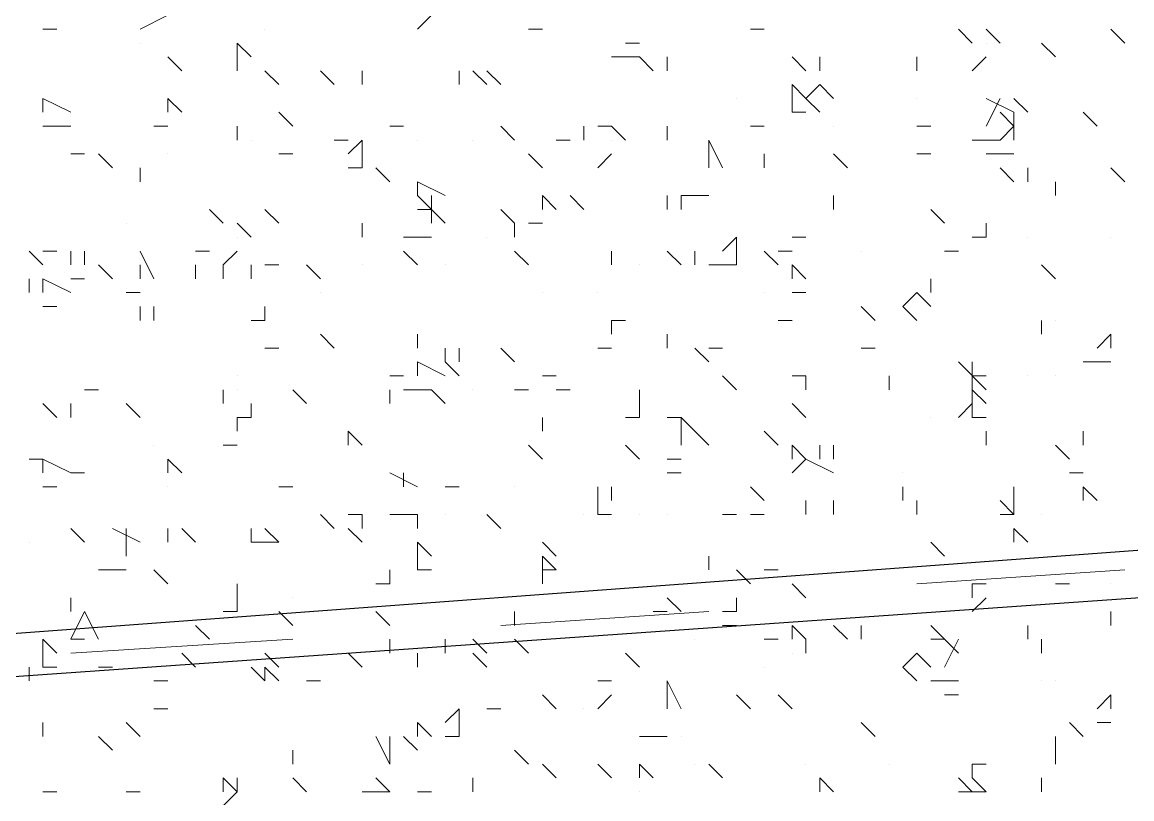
# Model space of a CAD drawing. Header units: millimetres. Extents: x 2928 to 3112, y 1220 to 1280.
# Drawn here: x 2999.8972 to 3000.1638, y 1264.3923 to 1264.579 of the extents above; entities that cross this region are included whole.
import ezdxf

# ---------------------------------------------------------------- set-up
doc = ezdxf.new("R2010")
doc.units = ezdxf.units.MM

msp = doc.modelspace()

# ---------------------------------------------------------------- linework, layer by layer
at = {"color": 253, "linetype": 'Continuous', "lineweight": -2, "true_color": 0x9a9a9a}
for points in [[(3000.60883, 1265.78064), (3000.04549, 1265.74064), (3000.00216, 1266.35731), (2999.64548, 1266.32731), (2999.78549, 1264.42395), (3000.6855, 1264.49062)], [(3000.68883, 1264.47729), (2999.78549, 1264.41395), (2999.92549, 1262.50726), (3000.28216, 1262.53393), (3000.23883, 1263.14727), (3000.79883, 1263.18727), (3001.36218, 1263.2306), (3001.40884, 1262.61726), (3001.76551, 1262.64393), (3001.62551, 1264.55062), (3000.72217, 1264.48395)]]:
    msp.add_lwpolyline(points, dxfattribs=at)
at = {"color": 92, "linetype": 'Continuous', "lineweight": 5, "true_color": 0x00b800}
for points in [[(2999.92549, 1264.57729), (2999.93215, 1264.58062), (2999.93215, 1264.58062)], [(2999.99216, 1264.57729), (2999.99549, 1264.58062), (2999.99549, 1264.58062)], [(2999.90549, 1264.57729), (2999.90215, 1264.57729), (2999.90215, 1264.57729)], [(3000.02216, 1264.57729), (3000.01882, 1264.57729), (3000.01882, 1264.57729)], [(3000.07549, 1264.57729), (3000.07216, 1264.57729), (3000.07216, 1264.57729)], [(3000.12549, 1264.57395), (3000.12216, 1264.57729), (3000.12216, 1264.57729)], [(3000.12882, 1264.57729), (3000.13216, 1264.57395), (3000.13216, 1264.57395)], [(3000.16216, 1264.57395), (3000.15882, 1264.57729), (3000.15882, 1264.57729)], [(2999.94882, 1264.57395), (2999.95215, 1264.57062), (2999.95215, 1264.57062)], [(2999.94882, 1264.57395), (2999.94882, 1264.56729), (2999.94882, 1264.56729)], [(3000.04549, 1264.57395), (3000.04216, 1264.57395), (3000.04216, 1264.57395)], [(3000.04549, 1264.57395), (3000.04216, 1264.57395), (3000.04216, 1264.57395)], [(3000.14549, 1264.57062), (3000.14216, 1264.57395), (3000.14216, 1264.57395)], [(2999.93549, 1264.56729), (2999.93215, 1264.57062), (2999.93215, 1264.57062)], [(3000.03882, 1264.57062), (3000.04549, 1264.57062), (3000.04549, 1264.57062)], [(3000.04882, 1264.56729), (3000.04549, 1264.57062), (3000.04549, 1264.57062)], [(3000.05216, 1264.56729), (3000.05216, 1264.57062), (3000.05216, 1264.57062)], [(3000.08549, 1264.56729), (3000.08216, 1264.57062), (3000.08216, 1264.57062)], [(3000.08882, 1264.56729), (3000.08882, 1264.57062), (3000.08882, 1264.57062)], [(3000.11216, 1264.56729), (3000.11216, 1264.57062), (3000.11216, 1264.57062)], [(3000.12549, 1264.56729), (3000.12882, 1264.57062), (3000.12882, 1264.57062)], [(2999.95882, 1264.56395), (2999.95549, 1264.56729), (2999.95549, 1264.56729)], [(2999.97216, 1264.56395), (2999.96882, 1264.56729), (2999.96882, 1264.56729)], [(2999.97882, 1264.56395), (2999.97882, 1264.56729), (2999.97882, 1264.56729)], [(3000.00216, 1264.56395), (3000.00216, 1264.56729), (3000.00216, 1264.56729)], [(3000.00882, 1264.56395), (3000.00549, 1264.56729), (3000.00549, 1264.56729)], [(3000.01216, 1264.56395), (3000.00882, 1264.56729), (3000.00882, 1264.56729)], [(3000.08216, 1264.56395), (3000.08549, 1264.56062), (3000.08549, 1264.56062)], [(3000.08216, 1264.56395), (3000.08216, 1264.56062), (3000.08216, 1264.56062)], [(3000.08882, 1264.56395), (3000.08549, 1264.56062), (3000.08549, 1264.56062)], [(3000.08882, 1264.56395), (3000.09216, 1264.56062), (3000.09216, 1264.56062)], [(2999.90215, 1264.56062), (2999.90882, 1264.55729), (2999.90882, 1264.55729)], [(2999.90215, 1264.56062), (2999.90215, 1264.55729), (2999.90215, 1264.55729)], [(2999.93215, 1264.56062), (2999.93549, 1264.55729), (2999.93549, 1264.55729)], [(2999.93215, 1264.56062), (2999.93215, 1264.55729), (2999.93215, 1264.55729)], [(2999.93215, 1264.55729), (2999.93215, 1264.56062), (2999.93215, 1264.56062)], [(3000.08216, 1264.55729), (3000.08216, 1264.56062), (3000.08216, 1264.56062)], [(3000.08549, 1264.56062), (3000.08882, 1264.55729), (3000.08882, 1264.55729)], [(3000.12882, 1264.56062), (3000.13549, 1264.55729), (3000.13549, 1264.55729)], [(3000.13216, 1264.56062), (3000.12882, 1264.55395), (3000.12882, 1264.55395)], [(3000.13882, 1264.55729), (3000.13549, 1264.56062), (3000.13549, 1264.56062)], [(2999.96216, 1264.55395), (2999.95882, 1264.55729), (2999.95882, 1264.55729)], [(3000.08216, 1264.55729), (3000.08549, 1264.55729), (3000.08549, 1264.55729)], [(3000.13549, 1264.55395), (3000.13216, 1264.55729), (3000.13216, 1264.55729)], [(3000.13549, 1264.55395), (3000.13549, 1264.55729), (3000.13549, 1264.55729)], [(3000.15549, 1264.55395), (3000.15216, 1264.55729), (3000.15216, 1264.55729)], [(2999.90215, 1264.55395), (2999.90882, 1264.55395), (2999.90882, 1264.55395)], [(2999.92882, 1264.55395), (2999.93215, 1264.55395), (2999.93215, 1264.55395)], [(2999.94882, 1264.55062), (2999.94882, 1264.55395), (2999.94882, 1264.55395)], [(2999.98882, 1264.55395), (2999.98549, 1264.55395), (2999.98549, 1264.55395)], [(3000.01549, 1264.55062), (3000.01216, 1264.55395), (3000.01216, 1264.55395)], [(3000.03216, 1264.55062), (3000.03216, 1264.55395), (3000.03216, 1264.55395)], [(3000.03882, 1264.55395), (3000.03549, 1264.55395), (3000.03549, 1264.55395)], [(3000.03882, 1264.55395), (3000.04216, 1264.55062), (3000.04216, 1264.55062)], [(3000.05216, 1264.55062), (3000.05216, 1264.55395), (3000.05216, 1264.55395)], [(3000.07549, 1264.55395), (3000.07216, 1264.55395), (3000.07216, 1264.55395)], [(3000.11549, 1264.55395), (3000.11216, 1264.55395), (3000.11216, 1264.55395)], [(3000.11549, 1264.55395), (3000.11216, 1264.55395), (3000.11216, 1264.55395)], [(3000.13549, 1264.55395), (3000.13216, 1264.55062), (3000.13216, 1264.55062)], [(3000.13549, 1264.55395), (3000.13549, 1264.55062), (3000.13549, 1264.55062)], [(2999.97549, 1264.55062), (2999.97216, 1264.55062), (2999.97216, 1264.55062)], [(2999.97882, 1264.55062), (2999.97549, 1264.54729), (2999.97549, 1264.54729)], [(2999.97882, 1264.55062), (2999.97882, 1264.54395), (2999.97882, 1264.54395)], [(3000.02882, 1264.55062), (3000.02549, 1264.55062), (3000.02549, 1264.55062)], [(3000.06216, 1264.55062), (3000.06549, 1264.54395), (3000.06549, 1264.54395)], [(3000.06216, 1264.55062), (3000.06216, 1264.54395), (3000.06216, 1264.54395)], [(3000.12549, 1264.55062), (3000.13216, 1264.55062), (3000.13216, 1264.55062)], [(2999.91215, 1264.54729), (2999.90882, 1264.54729), (2999.90882, 1264.54729)], [(2999.91882, 1264.54395), (2999.91549, 1264.54729), (2999.91549, 1264.54729)], [(2999.96216, 1264.54729), (2999.95882, 1264.54729), (2999.95882, 1264.54729)], [(3000.02216, 1264.54395), (3000.01882, 1264.54729), (3000.01882, 1264.54729)], [(3000.03549, 1264.54395), (3000.03882, 1264.54729), (3000.03882, 1264.54729)], [(3000.07549, 1264.54395), (3000.07549, 1264.54729), (3000.07549, 1264.54729)], [(3000.09549, 1264.54395), (3000.09216, 1264.54729), (3000.09216, 1264.54729)], [(3000.11549, 1264.54729), (3000.11216, 1264.54729), (3000.11216, 1264.54729)], [(3000.12882, 1264.54729), (3000.13549, 1264.54729), (3000.13549, 1264.54729)], [(2999.92549, 1264.54062), (2999.92549, 1264.54395), (2999.92549, 1264.54395)], [(2999.97549, 1264.54395), (2999.97882, 1264.54395), (2999.97882, 1264.54395)], [(2999.98549, 1264.54062), (2999.98216, 1264.54395), (2999.98216, 1264.54395)], [(3000.13549, 1264.54062), (3000.13216, 1264.54395), (3000.13216, 1264.54395)], [(3000.13882, 1264.54062), (3000.13882, 1264.54395), (3000.13882, 1264.54395)], [(3000.16216, 1264.54062), (3000.15882, 1264.54395), (3000.15882, 1264.54395)], [(2999.99216, 1264.54062), (2999.99882, 1264.53729), (2999.99882, 1264.53729)], [(2999.99216, 1264.54062), (2999.99216, 1264.53729), (2999.99216, 1264.53729)], [(3000.14549, 1264.53729), (3000.14549, 1264.54062), (3000.14549, 1264.54062)], [(2999.99216, 1264.53729), (2999.99882, 1264.53062), (2999.99882, 1264.53062)], [(2999.99549, 1264.53729), (2999.99549, 1264.53062), (2999.99549, 1264.53062)], [(3000.02216, 1264.53729), (3000.02549, 1264.53395), (3000.02549, 1264.53395)], [(3000.02216, 1264.53729), (3000.02216, 1264.53395), (3000.02216, 1264.53395)], [(3000.03216, 1264.53395), (3000.02882, 1264.53729), (3000.02882, 1264.53729)], [(3000.05216, 1264.53395), (3000.05216, 1264.53729), (3000.05216, 1264.53729)], [(3000.05549, 1264.53729), (3000.06216, 1264.53729), (3000.06216, 1264.53729)], [(3000.05549, 1264.53395), (3000.05549, 1264.53729), (3000.05549, 1264.53729)], [(3000.09216, 1264.53395), (3000.09216, 1264.53729), (3000.09216, 1264.53729)], [(2999.94549, 1264.53062), (2999.94215, 1264.53395), (2999.94215, 1264.53395)], [(2999.95882, 1264.53062), (2999.95549, 1264.53395), (2999.95549, 1264.53395)], [(2999.99216, 1264.53395), (2999.99549, 1264.53395), (2999.99549, 1264.53395)], [(3000.01549, 1264.53062), (3000.01216, 1264.53395), (3000.01216, 1264.53395)], [(3000.11882, 1264.53062), (3000.11549, 1264.53395), (3000.11549, 1264.53395)], [(2999.94882, 1264.53062), (2999.95215, 1264.52729), (2999.95215, 1264.52729)], [(2999.97882, 1264.52729), (2999.97882, 1264.53062), (2999.97882, 1264.53062)], [(3000.01549, 1264.52729), (3000.01549, 1264.53062), (3000.01549, 1264.53062)], [(3000.01882, 1264.53062), (3000.02216, 1264.53062), (3000.02216, 1264.53062)], [(3000.12882, 1264.53062), (3000.12882, 1264.52729), (3000.12882, 1264.52729)], [(2999.98882, 1264.52729), (2999.99549, 1264.52729), (2999.99549, 1264.52729)], [(3000.06882, 1264.52729), (3000.06549, 1264.52395), (3000.06549, 1264.52395)], [(3000.06882, 1264.52729), (3000.06882, 1264.52062), (3000.06882, 1264.52062)], [(3000.08549, 1264.52729), (3000.08216, 1264.52729), (3000.08216, 1264.52729)], [(3000.12549, 1264.52729), (3000.12882, 1264.52729), (3000.12882, 1264.52729)], [(2999.90215, 1264.52062), (2999.89882, 1264.52395), (2999.89882, 1264.52395)], [(2999.90549, 1264.52395), (2999.90215, 1264.52395), (2999.90215, 1264.52395)], [(2999.90882, 1264.52395), (2999.90882, 1264.52062), (2999.90882, 1264.52062)], [(2999.91215, 1264.52395), (2999.91215, 1264.52062), (2999.91215, 1264.52062)], [(2999.92549, 1264.52395), (2999.92882, 1264.51729), (2999.92882, 1264.51729)], [(2999.94215, 1264.52395), (2999.93882, 1264.52395), (2999.93882, 1264.52395)], [(2999.94549, 1264.52062), (2999.94882, 1264.52395), (2999.94882, 1264.52395)], [(2999.99216, 1264.52062), (2999.98882, 1264.52395), (2999.98882, 1264.52395)], [(3000.01882, 1264.52062), (3000.01549, 1264.52395), (3000.01549, 1264.52395)], [(3000.03882, 1264.52062), (3000.03882, 1264.52395), (3000.03882, 1264.52395)], [(3000.05549, 1264.52062), (3000.05216, 1264.52395), (3000.05216, 1264.52395)], [(3000.05882, 1264.52062), (3000.05882, 1264.52395), (3000.05882, 1264.52395)], [(3000.07882, 1264.52062), (3000.07549, 1264.52395), (3000.07549, 1264.52395)], [(3000.08216, 1264.52395), (3000.07882, 1264.52395), (3000.07882, 1264.52395)], [(3000.12216, 1264.52395), (3000.11882, 1264.52395), (3000.11882, 1264.52395)], [(3000.12216, 1264.52395), (3000.11882, 1264.52395), (3000.11882, 1264.52395)], [(2999.91882, 1264.51729), (2999.91549, 1264.52062), (2999.91549, 1264.52062)], [(2999.92549, 1264.52062), (2999.92549, 1264.51729), (2999.92549, 1264.51729)], [(2999.93882, 1264.51729), (2999.93882, 1264.52062), (2999.93882, 1264.52062)], [(2999.94549, 1264.51729), (2999.94549, 1264.52062), (2999.94549, 1264.52062)], [(2999.95215, 1264.51729), (2999.95215, 1264.52062), (2999.95215, 1264.52062)], [(2999.95882, 1264.52062), (2999.95549, 1264.52062), (2999.95549, 1264.52062)], [(2999.96882, 1264.51729), (2999.96549, 1264.52062), (2999.96549, 1264.52062)], [(3000.06216, 1264.52062), (3000.06882, 1264.52062), (3000.06882, 1264.52062)], [(3000.08216, 1264.52062), (3000.08549, 1264.51729), (3000.08549, 1264.51729)], [(3000.08216, 1264.52062), (3000.08216, 1264.51729), (3000.08216, 1264.51729)], [(3000.14549, 1264.51729), (3000.14216, 1264.52062), (3000.14216, 1264.52062)], [(2999.89882, 1264.51395), (2999.89882, 1264.51729), (2999.89882, 1264.51729)], [(2999.90215, 1264.51729), (2999.90882, 1264.51395), (2999.90882, 1264.51395)], [(2999.90215, 1264.51729), (2999.90215, 1264.51395), (2999.90215, 1264.51395)], [(2999.90882, 1264.51729), (2999.91215, 1264.51729), (2999.91215, 1264.51729)], [(3000.11549, 1264.51395), (3000.11549, 1264.51729), (3000.11549, 1264.51729)], [(2999.92215, 1264.51395), (2999.92549, 1264.51395), (2999.92549, 1264.51395)], [(3000.08216, 1264.51395), (3000.08549, 1264.51395), (3000.08549, 1264.51395)], [(3000.11216, 1264.51395), (3000.10882, 1264.51062), (3000.10882, 1264.51062)], [(3000.11216, 1264.51395), (3000.11549, 1264.51062), (3000.11549, 1264.51062)], [(2999.90215, 1264.51062), (2999.90549, 1264.51062), (2999.90549, 1264.51062)], [(2999.92549, 1264.50729), (2999.92549, 1264.51062), (2999.92549, 1264.51062)], [(2999.92882, 1264.50729), (2999.92882, 1264.51062), (2999.92882, 1264.51062)], [(2999.95549, 1264.51062), (2999.95549, 1264.50729), (2999.95549, 1264.50729)], [(2999.95549, 1264.51062), (2999.95549, 1264.50729), (2999.95549, 1264.50729)], [(3000.10216, 1264.50729), (3000.09882, 1264.51062), (3000.09882, 1264.51062)], [(3000.10882, 1264.51062), (3000.11216, 1264.50729), (3000.11216, 1264.50729)], [(2999.95215, 1264.50729), (2999.95549, 1264.50729), (2999.95549, 1264.50729)], [(3000.03882, 1264.50729), (3000.04216, 1264.50729), (3000.04216, 1264.50729)], [(3000.03882, 1264.50729), (3000.03882, 1264.50395), (3000.03882, 1264.50395)], [(3000.08216, 1264.50729), (3000.07882, 1264.50729), (3000.07882, 1264.50729)], [(3000.14216, 1264.50395), (3000.14216, 1264.50729), (3000.14216, 1264.50729)], [(2999.97216, 1264.50062), (2999.96882, 1264.50395), (2999.96882, 1264.50395)], [(2999.99216, 1264.50062), (2999.99216, 1264.50395), (2999.99216, 1264.50395)], [(3000.05216, 1264.50062), (3000.05216, 1264.50395), (3000.05216, 1264.50395)], [(3000.15882, 1264.50395), (3000.15549, 1264.50062), (3000.15549, 1264.50062)], [(3000.15882, 1264.50395), (3000.15882, 1264.50062), (3000.15882, 1264.50062)], [(2999.95882, 1264.50062), (2999.95549, 1264.50062), (2999.95549, 1264.50062)], [(2999.99882, 1264.50062), (2999.99882, 1264.49729), (2999.99882, 1264.49729)], [(3000.00216, 1264.50062), (3000.00216, 1264.49729), (3000.00216, 1264.49729)], [(3000.01549, 1264.49729), (3000.01216, 1264.50062), (3000.01216, 1264.50062)], [(3000.03549, 1264.50062), (3000.03882, 1264.50062), (3000.03882, 1264.50062)], [(3000.06216, 1264.49729), (3000.05882, 1264.50062), (3000.05882, 1264.50062)], [(3000.06549, 1264.50062), (3000.06216, 1264.50062), (3000.06216, 1264.50062)], [(3000.10216, 1264.50062), (3000.09882, 1264.50062), (3000.09882, 1264.50062)], [(2999.99216, 1264.49729), (2999.99882, 1264.49395), (2999.99882, 1264.49395)], [(2999.99216, 1264.49729), (2999.99216, 1264.49395), (2999.99216, 1264.49395)], [(2999.99882, 1264.49729), (3000.00216, 1264.49395), (3000.00216, 1264.49395)], [(3000.12216, 1264.49729), (3000.12882, 1264.49062), (3000.12882, 1264.49062)], [(3000.12549, 1264.49729), (3000.12549, 1264.49062), (3000.12549, 1264.49062)], [(3000.15216, 1264.49729), (3000.15882, 1264.49729), (3000.15882, 1264.49729)], [(2999.98882, 1264.49395), (2999.98549, 1264.49395), (2999.98549, 1264.49395)], [(3000.02549, 1264.49395), (3000.02216, 1264.49395), (3000.02216, 1264.49395)], [(3000.06882, 1264.49062), (3000.06549, 1264.49395), (3000.06549, 1264.49395)], [(3000.08549, 1264.49395), (3000.08216, 1264.49395), (3000.08216, 1264.49395)], [(3000.08549, 1264.49062), (3000.08549, 1264.49395), (3000.08549, 1264.49395)], [(3000.10549, 1264.49062), (3000.10549, 1264.49395), (3000.10549, 1264.49395)], [(3000.12882, 1264.49395), (3000.12549, 1264.49395), (3000.12549, 1264.49395)], [(3000.12882, 1264.49395), (3000.12549, 1264.49395), (3000.12549, 1264.49395)], [(2999.91549, 1264.49062), (2999.91215, 1264.49062), (2999.91215, 1264.49062)], [(2999.94549, 1264.48729), (2999.94549, 1264.49062), (2999.94549, 1264.49062)], [(2999.96549, 1264.48729), (2999.96216, 1264.49062), (2999.96216, 1264.49062)], [(2999.98549, 1264.48729), (2999.98549, 1264.49062), (2999.98549, 1264.49062)], [(2999.99216, 1264.49062), (2999.98882, 1264.49062), (2999.98882, 1264.49062)], [(2999.99216, 1264.49062), (2999.99549, 1264.49062), (2999.99549, 1264.49062)], [(2999.99882, 1264.48729), (2999.99549, 1264.49062), (2999.99549, 1264.49062)], [(3000.01882, 1264.49062), (3000.01549, 1264.49062), (3000.01549, 1264.49062)], [(3000.02882, 1264.49062), (3000.02549, 1264.49062), (3000.02549, 1264.49062)], [(3000.04549, 1264.49062), (3000.04549, 1264.48395), (3000.04549, 1264.48395)], [(3000.04549, 1264.49062), (3000.04549, 1264.48395), (3000.04549, 1264.48395)], [(3000.12549, 1264.49062), (3000.12882, 1264.48729), (3000.12882, 1264.48729)], [(3000.12549, 1264.49062), (3000.12549, 1264.48395), (3000.12549, 1264.48395)], [(2999.90549, 1264.48395), (2999.90215, 1264.48729), (2999.90215, 1264.48729)], [(2999.90882, 1264.48395), (2999.90882, 1264.48729), (2999.90882, 1264.48729)], [(2999.92549, 1264.48395), (2999.92215, 1264.48729), (2999.92215, 1264.48729)], [(2999.95215, 1264.48395), (2999.95215, 1264.48729), (2999.95215, 1264.48729)], [(3000.08549, 1264.48395), (3000.08216, 1264.48729), (3000.08216, 1264.48729)], [(3000.12216, 1264.48395), (3000.12549, 1264.48729), (3000.12549, 1264.48729)], [(2999.94882, 1264.48395), (2999.95215, 1264.48395), (2999.95215, 1264.48395)], [(2999.94882, 1264.48395), (2999.94882, 1264.48062), (2999.94882, 1264.48062)], [(3000.02216, 1264.48062), (3000.02216, 1264.48395), (3000.02216, 1264.48395)], [(3000.04216, 1264.48395), (3000.04549, 1264.48395), (3000.04549, 1264.48395)], [(3000.05549, 1264.48395), (3000.05216, 1264.48395), (3000.05216, 1264.48395)], [(3000.05549, 1264.48395), (3000.06216, 1264.47729), (3000.06216, 1264.47729)], [(3000.05549, 1264.48395), (3000.05549, 1264.47729), (3000.05549, 1264.47729)], [(3000.12549, 1264.48395), (3000.12882, 1264.48395), (3000.12882, 1264.48395)], [(2999.97549, 1264.47729), (2999.97549, 1264.48062), (2999.97549, 1264.48062)], [(2999.97882, 1264.47729), (2999.97549, 1264.48062), (2999.97549, 1264.48062)], [(3000.07882, 1264.47729), (3000.07549, 1264.48062), (3000.07549, 1264.48062)], [(3000.12882, 1264.47729), (3000.12882, 1264.48062), (3000.12882, 1264.48062)], [(3000.15216, 1264.47729), (3000.15216, 1264.48062), (3000.15216, 1264.48062)], [(2999.94549, 1264.47729), (2999.94882, 1264.47729), (2999.94882, 1264.47729)], [(3000.02216, 1264.47395), (3000.01882, 1264.47729), (3000.01882, 1264.47729)], [(3000.04549, 1264.47395), (3000.04216, 1264.47729), (3000.04216, 1264.47729)], [(3000.08216, 1264.47729), (3000.08549, 1264.47395), (3000.08549, 1264.47395)], [(3000.08216, 1264.47729), (3000.08216, 1264.47395), (3000.08216, 1264.47395)], [(3000.08882, 1264.47729), (3000.08882, 1264.47395), (3000.08882, 1264.47395)], [(3000.09216, 1264.47729), (3000.09216, 1264.47395), (3000.09216, 1264.47395)], [(3000.14882, 1264.47395), (3000.14549, 1264.47729), (3000.14549, 1264.47729)], [(2999.90215, 1264.47395), (2999.89882, 1264.47395), (2999.89882, 1264.47395)], [(2999.90215, 1264.47395), (2999.90882, 1264.47062), (2999.90882, 1264.47062)], [(2999.90215, 1264.47395), (2999.90215, 1264.47062), (2999.90215, 1264.47062)], [(2999.93215, 1264.47395), (2999.93549, 1264.47062), (2999.93549, 1264.47062)], [(2999.93215, 1264.47395), (2999.93215, 1264.47062), (2999.93215, 1264.47062)], [(3000.05216, 1264.47395), (3000.05549, 1264.47395), (3000.05549, 1264.47395)], [(3000.08216, 1264.47062), (3000.08549, 1264.47395), (3000.08549, 1264.47395)], [(3000.08549, 1264.47395), (3000.09216, 1264.47062), (3000.09216, 1264.47062)], [(2999.91215, 1264.47062), (2999.90882, 1264.47062), (2999.90882, 1264.47062)], [(2999.98549, 1264.47062), (2999.99216, 1264.46729), (2999.99216, 1264.46729)], [(2999.98882, 1264.47062), (2999.98882, 1264.46729), (2999.98882, 1264.46729)], [(3000.05549, 1264.47062), (3000.05216, 1264.47062), (3000.05216, 1264.47062)], [(3000.15216, 1264.47062), (3000.14882, 1264.47062), (3000.14882, 1264.47062)], [(2999.90215, 1264.46729), (2999.90549, 1264.46729), (2999.90549, 1264.46729)], [(2999.96216, 1264.46729), (2999.95882, 1264.46729), (2999.95882, 1264.46729)], [(3000.00216, 1264.46729), (2999.99882, 1264.46729), (2999.99882, 1264.46729)], [(3000.03549, 1264.46729), (3000.03549, 1264.46062), (3000.03549, 1264.46062)], [(3000.03882, 1264.46729), (3000.03882, 1264.46395), (3000.03882, 1264.46395)], [(3000.07549, 1264.46395), (3000.07216, 1264.46729), (3000.07216, 1264.46729)], [(3000.10882, 1264.46395), (3000.10882, 1264.46729), (3000.10882, 1264.46729)], [(3000.13549, 1264.46729), (3000.13549, 1264.46062), (3000.13549, 1264.46062)], [(3000.13549, 1264.46729), (3000.13549, 1264.46062), (3000.13549, 1264.46062)], [(3000.15216, 1264.46395), (3000.15216, 1264.46729), (3000.15216, 1264.46729)], [(3000.15549, 1264.46395), (3000.15216, 1264.46729), (3000.15216, 1264.46729)], [(3000.08549, 1264.46062), (3000.08549, 1264.46395), (3000.08549, 1264.46395)], [(3000.09216, 1264.46062), (3000.09216, 1264.46395), (3000.09216, 1264.46395)], [(3000.11216, 1264.46062), (3000.11216, 1264.46395), (3000.11216, 1264.46395)], [(3000.13549, 1264.46062), (3000.13216, 1264.46395), (3000.13216, 1264.46395)], [(2999.97216, 1264.45729), (2999.96882, 1264.46062), (2999.96882, 1264.46062)], [(2999.97882, 1264.46062), (2999.97549, 1264.46062), (2999.97549, 1264.46062)], [(2999.97882, 1264.46062), (2999.97882, 1264.45729), (2999.97882, 1264.45729)], [(2999.98549, 1264.46062), (2999.99216, 1264.46062), (2999.99216, 1264.46062)], [(2999.99216, 1264.45729), (2999.99216, 1264.46062), (2999.99216, 1264.46062)], [(2999.99216, 1264.45729), (2999.99216, 1264.46062), (2999.99216, 1264.46062)], [(3000.01216, 1264.45729), (3000.00882, 1264.46062), (3000.00882, 1264.46062)], [(3000.03549, 1264.46062), (3000.03882, 1264.46062), (3000.03882, 1264.46062)], [(3000.06882, 1264.46062), (3000.06549, 1264.46062), (3000.06549, 1264.46062)], [(3000.07549, 1264.46062), (3000.07216, 1264.46062), (3000.07216, 1264.46062)], [(3000.13216, 1264.46062), (3000.13549, 1264.46062), (3000.13549, 1264.46062)], [(2999.91215, 1264.45395), (2999.90882, 1264.45729), (2999.90882, 1264.45729)], [(2999.91882, 1264.45729), (2999.92549, 1264.45395), (2999.92549, 1264.45395)], [(2999.92215, 1264.45729), (2999.92215, 1264.45062), (2999.92215, 1264.45062)], [(2999.93215, 1264.45395), (2999.93215, 1264.45729), (2999.93215, 1264.45729)], [(2999.93882, 1264.45395), (2999.93549, 1264.45729), (2999.93549, 1264.45729)], [(2999.95215, 1264.45395), (2999.95215, 1264.45729), (2999.95215, 1264.45729)], [(2999.95882, 1264.45395), (2999.95549, 1264.45729), (2999.95549, 1264.45729)], [(2999.97549, 1264.45729), (2999.97882, 1264.45395), (2999.97882, 1264.45395)], [(3000.13549, 1264.45395), (3000.13549, 1264.45729), (3000.13549, 1264.45729)], [(3000.13882, 1264.45395), (3000.13549, 1264.45729), (3000.13549, 1264.45729)], [(2999.95549, 1264.45395), (2999.95215, 1264.45395), (2999.95215, 1264.45395)], [(2999.95882, 1264.45395), (2999.95549, 1264.45395), (2999.95549, 1264.45395)], [(2999.99216, 1264.45395), (2999.99549, 1264.45062), (2999.99549, 1264.45062)], [(2999.99216, 1264.45395), (2999.99216, 1264.44729), (2999.99216, 1264.44729)], [(3000.02549, 1264.45062), (3000.02216, 1264.45395), (3000.02216, 1264.45395)], [(3000.11882, 1264.45062), (3000.11549, 1264.45395), (3000.11549, 1264.45395)], [(3000.02216, 1264.45062), (3000.02549, 1264.44729), (3000.02549, 1264.44729)], [(3000.02216, 1264.45062), (3000.02216, 1264.44729), (3000.02216, 1264.44729)], [(3000.06216, 1264.44729), (3000.06216, 1264.45062), (3000.06216, 1264.45062)], [(2999.91549, 1264.44729), (2999.92215, 1264.44729), (2999.92215, 1264.44729)], [(2999.93215, 1264.44395), (2999.92882, 1264.44729), (2999.92882, 1264.44729)], [(2999.98549, 1264.44395), (2999.98549, 1264.44729), (2999.98549, 1264.44729)], [(2999.99216, 1264.44729), (2999.99549, 1264.44729), (2999.99549, 1264.44729)], [(3000.02216, 1264.44729), (3000.02216, 1264.44395), (3000.02216, 1264.44395)], [(3000.02549, 1264.44729), (3000.02216, 1264.44729), (3000.02216, 1264.44729)], [(3000.07216, 1264.44395), (3000.06882, 1264.44729), (3000.06882, 1264.44729)], [(3000.07882, 1264.44729), (3000.07549, 1264.44729), (3000.07549, 1264.44729)], [(2999.94882, 1264.44395), (2999.94882, 1264.44062), (2999.94882, 1264.44062)], [(2999.94882, 1264.44395), (2999.94882, 1264.43729), (2999.94882, 1264.43729)], [(2999.98549, 1264.44395), (2999.98216, 1264.44395), (2999.98216, 1264.44395)], [(3000.12549, 1264.44395), (3000.12882, 1264.44395), (3000.12882, 1264.44395)], [(3000.12549, 1264.44395), (3000.12549, 1264.44062), (3000.12549, 1264.44062)], [(3000.14882, 1264.44395), (3000.14549, 1264.44395), (3000.14549, 1264.44395)], [(2999.90882, 1264.43729), (2999.90882, 1264.44062), (2999.90882, 1264.44062)], [(3000.05549, 1264.43729), (3000.05216, 1264.44062), (3000.05216, 1264.44062)], [(3000.06882, 1264.44062), (3000.06882, 1264.43729), (3000.06882, 1264.43729)], [(3000.12549, 1264.43729), (3000.12882, 1264.44062), (3000.12882, 1264.44062)], [(2999.91215, 1264.43729), (2999.90882, 1264.43062), (2999.90882, 1264.43062)], [(2999.91215, 1264.43729), (2999.91549, 1264.43062), (2999.91549, 1264.43062)], [(2999.94549, 1264.43729), (2999.94882, 1264.43729), (2999.94882, 1264.43729)], [(2999.96216, 1264.43395), (2999.95882, 1264.43729), (2999.95882, 1264.43729)], [(3000.01549, 1264.43395), (3000.01549, 1264.43729), (3000.01549, 1264.43729)], [(3000.05216, 1264.43729), (3000.04882, 1264.43729), (3000.04882, 1264.43729)], [(3000.06882, 1264.43729), (3000.06549, 1264.43729), (3000.06549, 1264.43729)], [(3000.15882, 1264.43395), (3000.15882, 1264.43729), (3000.15882, 1264.43729)], [(2999.94215, 1264.43062), (2999.93882, 1264.43395), (2999.93882, 1264.43395)], [(3000.06549, 1264.43395), (3000.06882, 1264.43395), (3000.06882, 1264.43395)], [(3000.08216, 1264.43395), (3000.08549, 1264.43062), (3000.08549, 1264.43062)], [(3000.08216, 1264.43395), (3000.08216, 1264.43062), (3000.08216, 1264.43062)], [(3000.09549, 1264.43062), (3000.09216, 1264.43395), (3000.09216, 1264.43395)], [(3000.09882, 1264.43062), (3000.09882, 1264.43395), (3000.09882, 1264.43395)], [(3000.11882, 1264.43062), (3000.11549, 1264.43395), (3000.11549, 1264.43395)], [(3000.11882, 1264.43062), (3000.11549, 1264.43395), (3000.11549, 1264.43395)], [(3000.13882, 1264.43062), (3000.13882, 1264.43395), (3000.13882, 1264.43395)], [(2999.90215, 1264.43062), (2999.90549, 1264.42729), (2999.90549, 1264.42729)], [(2999.90215, 1264.43062), (2999.90215, 1264.42395), (2999.90215, 1264.42395)], [(2999.90882, 1264.43062), (2999.91215, 1264.43062), (2999.91215, 1264.43062)], [(2999.98549, 1264.42729), (2999.98549, 1264.43062), (2999.98549, 1264.43062)], [(2999.99882, 1264.42729), (2999.99882, 1264.43062), (2999.99882, 1264.43062)], [(3000.00882, 1264.42729), (3000.00549, 1264.43062), (3000.00549, 1264.43062)], [(3000.01882, 1264.42729), (3000.01549, 1264.43062), (3000.01549, 1264.43062)], [(3000.07882, 1264.43062), (3000.07549, 1264.43062), (3000.07549, 1264.43062)], [(3000.08549, 1264.42729), (3000.08549, 1264.43062), (3000.08549, 1264.43062)], [(3000.11882, 1264.43062), (3000.11549, 1264.43062), (3000.11549, 1264.43062)], [(3000.11882, 1264.43062), (3000.12216, 1264.42729), (3000.12216, 1264.42729)], [(3000.12216, 1264.43062), (3000.11882, 1264.42395), (3000.11882, 1264.42395)], [(3000.14216, 1264.42729), (3000.14216, 1264.43062), (3000.14216, 1264.43062)], [(2999.93882, 1264.42395), (2999.93549, 1264.42729), (2999.93549, 1264.42729)], [(2999.95882, 1264.42395), (2999.95549, 1264.42729), (2999.95549, 1264.42729)], [(2999.97882, 1264.42395), (2999.97549, 1264.42729), (2999.97549, 1264.42729)], [(2999.99216, 1264.42395), (2999.99216, 1264.42729), (2999.99216, 1264.42729)], [(3000.00882, 1264.42395), (3000.00549, 1264.42729), (3000.00549, 1264.42729)], [(3000.04549, 1264.42395), (3000.04216, 1264.42729), (3000.04216, 1264.42729)], [(3000.11216, 1264.42729), (3000.10882, 1264.42395), (3000.10882, 1264.42395)], [(3000.11216, 1264.42729), (3000.11549, 1264.42395), (3000.11549, 1264.42395)], [(2999.89882, 1264.42062), (2999.89882, 1264.42395), (2999.89882, 1264.42395)], [(2999.90215, 1264.42395), (2999.90549, 1264.42395), (2999.90549, 1264.42395)], [(2999.91882, 1264.42395), (2999.91549, 1264.42395), (2999.91549, 1264.42395)], [(2999.95549, 1264.42062), (2999.95215, 1264.42395), (2999.95215, 1264.42395)], [(2999.95549, 1264.42395), (2999.95882, 1264.42062), (2999.95882, 1264.42062)], [(2999.95549, 1264.42395), (2999.95549, 1264.42062), (2999.95549, 1264.42062)], [(3000.10882, 1264.42395), (3000.11216, 1264.42062), (3000.11216, 1264.42062)], [(2999.93215, 1264.42062), (2999.92882, 1264.42062), (2999.92882, 1264.42062)], [(2999.96882, 1264.42062), (2999.96549, 1264.42062), (2999.96549, 1264.42062)], [(2999.96882, 1264.42062), (2999.96549, 1264.42062), (2999.96549, 1264.42062)], [(3000.03549, 1264.42062), (3000.03882, 1264.42062), (3000.03882, 1264.42062)], [(3000.05216, 1264.42062), (3000.05549, 1264.41395), (3000.05549, 1264.41395)], [(3000.05216, 1264.42062), (3000.05216, 1264.41395), (3000.05216, 1264.41395)], [(3000.11549, 1264.42062), (3000.12216, 1264.42062), (3000.12216, 1264.42062)], [(3000.11882, 1264.42062), (3000.11549, 1264.42062), (3000.11549, 1264.42062)], [(3000.02549, 1264.41395), (3000.02216, 1264.41729), (3000.02216, 1264.41729)], [(3000.03549, 1264.41395), (3000.03882, 1264.41729), (3000.03882, 1264.41729)], [(3000.07216, 1264.41395), (3000.06882, 1264.41729), (3000.06882, 1264.41729)], [(3000.08216, 1264.41395), (3000.07882, 1264.41729), (3000.07882, 1264.41729)], [(3000.12216, 1264.41729), (3000.11882, 1264.41729), (3000.11882, 1264.41729)], [(3000.15882, 1264.41729), (3000.15549, 1264.41395), (3000.15549, 1264.41395)], [(3000.15882, 1264.41729), (3000.15882, 1264.41395), (3000.15882, 1264.41395)], [(2999.93215, 1264.41395), (2999.92882, 1264.41395), (2999.92882, 1264.41395)], [(3000.00216, 1264.41395), (2999.99882, 1264.41062), (2999.99882, 1264.41062)], [(3000.00216, 1264.41395), (3000.00216, 1264.40729), (3000.00216, 1264.40729)], [(3000.01216, 1264.41395), (3000.00882, 1264.41395), (3000.00882, 1264.41395)], [(2999.90215, 1264.40729), (2999.90215, 1264.41062), (2999.90215, 1264.41062)], [(2999.92549, 1264.40729), (2999.92215, 1264.41062), (2999.92215, 1264.41062)], [(2999.99216, 1264.41062), (2999.99549, 1264.40729), (2999.99549, 1264.40729)], [(2999.99216, 1264.41062), (2999.99216, 1264.40729), (2999.99216, 1264.40729)], [(2999.99549, 1264.40729), (2999.99216, 1264.41062), (2999.99216, 1264.41062)], [(3000.10216, 1264.40729), (3000.09882, 1264.41062), (3000.09882, 1264.41062)], [(3000.15216, 1264.40729), (3000.14882, 1264.41062), (3000.14882, 1264.41062)], [(3000.15549, 1264.41062), (3000.15882, 1264.41062), (3000.15882, 1264.41062)], [(2999.91882, 1264.40395), (2999.91549, 1264.40729), (2999.91549, 1264.40729)], [(2999.98216, 1264.40729), (2999.98549, 1264.40062), (2999.98549, 1264.40062)], [(2999.98549, 1264.40729), (2999.98549, 1264.40062), (2999.98549, 1264.40062)], [(2999.99216, 1264.40395), (2999.98882, 1264.40729), (2999.98882, 1264.40729)], [(2999.99882, 1264.40729), (3000.00216, 1264.40729), (3000.00216, 1264.40729)], [(3000.04549, 1264.40729), (3000.05216, 1264.40729), (3000.05216, 1264.40729)], [(3000.14549, 1264.40395), (3000.14549, 1264.40729), (3000.14549, 1264.40729)], [(2999.96216, 1264.40062), (2999.96216, 1264.40395), (2999.96216, 1264.40395)], [(3000.01882, 1264.40062), (3000.01549, 1264.40395), (3000.01549, 1264.40395)], [(3000.14549, 1264.40062), (3000.14549, 1264.40395), (3000.14549, 1264.40395)], [(3000.02549, 1264.39729), (3000.02216, 1264.40062), (3000.02216, 1264.40062)], [(3000.03882, 1264.39729), (3000.03549, 1264.40062), (3000.03549, 1264.40062)], [(3000.04549, 1264.40062), (3000.04882, 1264.39729), (3000.04882, 1264.39729)], [(3000.04549, 1264.40062), (3000.04549, 1264.39729), (3000.04549, 1264.39729)], [(3000.04549, 1264.39729), (3000.04549, 1264.40062), (3000.04549, 1264.40062)], [(3000.06549, 1264.39729), (3000.06216, 1264.40062), (3000.06216, 1264.40062)], [(3000.12549, 1264.40062), (3000.12882, 1264.40062), (3000.12882, 1264.40062)], [(3000.12549, 1264.40062), (3000.12549, 1264.39729), (3000.12549, 1264.39729)], [(3000.12882, 1264.40062), (3000.12549, 1264.40062), (3000.12549, 1264.40062)], [(2999.94549, 1264.39729), (2999.94882, 1264.39395), (2999.94882, 1264.39395)], [(2999.94549, 1264.39729), (2999.94549, 1264.39395), (2999.94549, 1264.39395)], [(2999.94882, 1264.39395), (2999.94882, 1264.39729), (2999.94882, 1264.39729)], [(2999.96549, 1264.39395), (2999.96216, 1264.39729), (2999.96216, 1264.39729)], [(2999.98549, 1264.39395), (2999.98216, 1264.39729), (2999.98216, 1264.39729)], [(3000.00549, 1264.39395), (3000.00549, 1264.39729), (3000.00549, 1264.39729)], [(3000.08882, 1264.39395), (3000.08882, 1264.39729), (3000.08882, 1264.39729)], [(3000.09216, 1264.39395), (3000.08882, 1264.39729), (3000.08882, 1264.39729)], [(3000.12549, 1264.39395), (3000.12216, 1264.39729), (3000.12216, 1264.39729)], [(3000.12882, 1264.39395), (3000.12549, 1264.39729), (3000.12549, 1264.39729)], [(3000.14216, 1264.39395), (3000.14216, 1264.39729), (3000.14216, 1264.39729)], [(2999.90549, 1264.39395), (2999.90215, 1264.39395), (2999.90215, 1264.39395)], [(2999.92549, 1264.39395), (2999.92215, 1264.39395), (2999.92215, 1264.39395)], [(2999.94549, 1264.39062), (2999.94882, 1264.39395), (2999.94882, 1264.39395)], [(2999.97882, 1264.39395), (2999.98549, 1264.39395), (2999.98549, 1264.39395)], [(2999.99549, 1264.39395), (2999.99216, 1264.39395), (2999.99216, 1264.39395)], [(3000.12216, 1264.39395), (3000.12882, 1264.39395), (3000.12882, 1264.39395)]]:
    msp.add_lwpolyline(points, dxfattribs=at)
for points in [[(2999.95549, 1264.57729), (2999.95549, 1264.57729)], [(2999.92549, 1264.57395), (2999.92549, 1264.57395)], [(3000.04549, 1264.57395), (3000.04549, 1264.57395)], [(3000.12882, 1264.57395), (3000.12882, 1264.57395)], [(2999.94882, 1264.56729), (2999.94882, 1264.56729)], [(3000.06882, 1264.56062), (3000.06882, 1264.56062)], [(3000.11216, 1264.56062), (3000.11216, 1264.56062)], [(3000.09216, 1264.55395), (3000.09216, 1264.55395)], [(2999.95215, 1264.55062), (2999.95215, 1264.55062)], [(2999.99216, 1264.55062), (2999.99216, 1264.55062)], [(3000.00549, 1264.55062), (3000.00549, 1264.55062)], [(3000.03882, 1264.55062), (3000.03882, 1264.55062)], [(2999.93215, 1264.54729), (2999.93215, 1264.54729)], [(3000.05216, 1264.53729), (3000.05216, 1264.53729)], [(2999.92215, 1264.53062), (2999.92215, 1264.53062)], [(3000.12882, 1264.53062), (3000.12882, 1264.53062)], [(2999.94882, 1264.52729), (2999.94882, 1264.52729)], [(3000.00882, 1264.52729), (3000.00882, 1264.52729)], [(3000.13882, 1264.52729), (3000.13882, 1264.52729)], [(3000.13882, 1264.52729), (3000.13882, 1264.52729)], [(3000.15882, 1264.52729), (3000.15882, 1264.52729)], [(3000.09882, 1264.52395), (3000.09882, 1264.52395)], [(2999.97882, 1264.52062), (2999.97882, 1264.52062)], [(2999.99882, 1264.52062), (2999.99882, 1264.52062)], [(3000.04549, 1264.52062), (3000.04549, 1264.52062)], [(2999.96882, 1264.51395), (2999.96882, 1264.51395)], [(3000.02216, 1264.51395), (3000.02216, 1264.51395)], [(3000.03549, 1264.51395), (3000.03549, 1264.51395)], [(3000.07549, 1264.51395), (3000.07549, 1264.51395)], [(3000.14549, 1264.50729), (3000.14549, 1264.50729)], [(2999.94882, 1264.49395), (2999.94882, 1264.49395)], [(3000.10549, 1264.49395), (3000.10549, 1264.49395)], [(3000.13882, 1264.49395), (3000.13882, 1264.49395)], [(3000.14549, 1264.49395), (3000.14549, 1264.49395)], [(2999.94882, 1264.49062), (2999.94882, 1264.49062)], [(3000.00549, 1264.49062), (3000.00549, 1264.49062)], [(3000.04549, 1264.49062), (3000.04549, 1264.49062)], [(3000.12882, 1264.49062), (3000.12882, 1264.49062)], [(3000.11549, 1264.48395), (3000.11549, 1264.48395)], [(2999.92882, 1264.47729), (2999.92882, 1264.47729)], [(2999.93215, 1264.47062), (2999.93215, 1264.47062)], [(3000.10882, 1264.47062), (3000.10882, 1264.47062)], [(2999.93215, 1264.46729), (2999.93215, 1264.46729)], [(3000.01549, 1264.46729), (3000.01549, 1264.46729)], [(2999.99882, 1264.46062), (2999.99882, 1264.46062)], [(3000.03216, 1264.46062), (3000.03216, 1264.46062)], [(3000.03216, 1264.46062), (3000.03216, 1264.46062)], [(3000.04549, 1264.46062), (3000.04549, 1264.46062)], [(3000.05216, 1264.46062), (3000.05216, 1264.46062)], [(3000.14216, 1264.46062), (3000.14216, 1264.46062)], [(2999.89882, 1264.45395), (2999.89882, 1264.45395)], [(2999.92215, 1264.45395), (2999.92215, 1264.45395)], [(2999.91549, 1264.44729), (2999.91549, 1264.44729)], [(3000.09216, 1264.44729), (3000.09216, 1264.44729)], [(3000.15882, 1264.44395), (3000.15882, 1264.44395)], [(2999.96216, 1264.44062), (2999.96216, 1264.44062)], [(3000.15882, 1264.43729), (3000.15882, 1264.43729)], [(3000.03882, 1264.43062), (3000.03882, 1264.43062)], [(3000.05882, 1264.43062), (3000.05882, 1264.43062)], [(3000.08216, 1264.43062), (3000.08216, 1264.43062)], [(3000.08216, 1264.42729), (3000.08216, 1264.42729)], [(2999.89882, 1264.42395), (2999.89882, 1264.42395)], [(3000.07549, 1264.42395), (3000.07549, 1264.42395)], [(2999.95549, 1264.42062), (2999.95549, 1264.42062)], [(3000.03549, 1264.42062), (3000.03549, 1264.42062)], [(3000.14216, 1264.42062), (3000.14216, 1264.42062)], [(3000.14549, 1264.42062), (3000.14549, 1264.42062)], [(3000.03216, 1264.41395), (3000.03216, 1264.41395)], [(3000.05549, 1264.40729), (3000.05549, 1264.40729)], [(2999.99216, 1264.40395), (2999.99216, 1264.40395)], [(3000.05882, 1264.40062), (3000.05882, 1264.40062)], [(3000.08549, 1264.40062), (3000.08549, 1264.40062)], [(3000.10549, 1264.40062), (3000.10549, 1264.40062)], [(2999.92549, 1264.39395), (2999.92549, 1264.39395)], [(2999.94549, 1264.39395), (2999.94549, 1264.39395)], [(3000.04549, 1264.39395), (3000.04549, 1264.39395)]]:
    msp.add_lwpolyline(points, close=True, dxfattribs=at)
at = {"color": 7, "linetype": 'Continuous', "lineweight": 9, "true_color": 0x000007}
for points in [[(3000.16216, 1264.44729), (3000.11216, 1264.44395), (3000.11216, 1264.44395)], [(3000.08549, 1264.44062), (3000.08216, 1264.44395), (3000.08216, 1264.44395)], [(2999.98549, 1264.43395), (2999.98216, 1264.43729), (2999.98216, 1264.43729)], [(3000.06216, 1264.43729), (3000.01216, 1264.43395), (3000.01216, 1264.43395)], [(2999.96216, 1264.43062), (2999.90882, 1264.42729), (2999.90882, 1264.42729)]]:
    msp.add_lwpolyline(points, dxfattribs=at)

doc.saveas('drawing.dxf')
